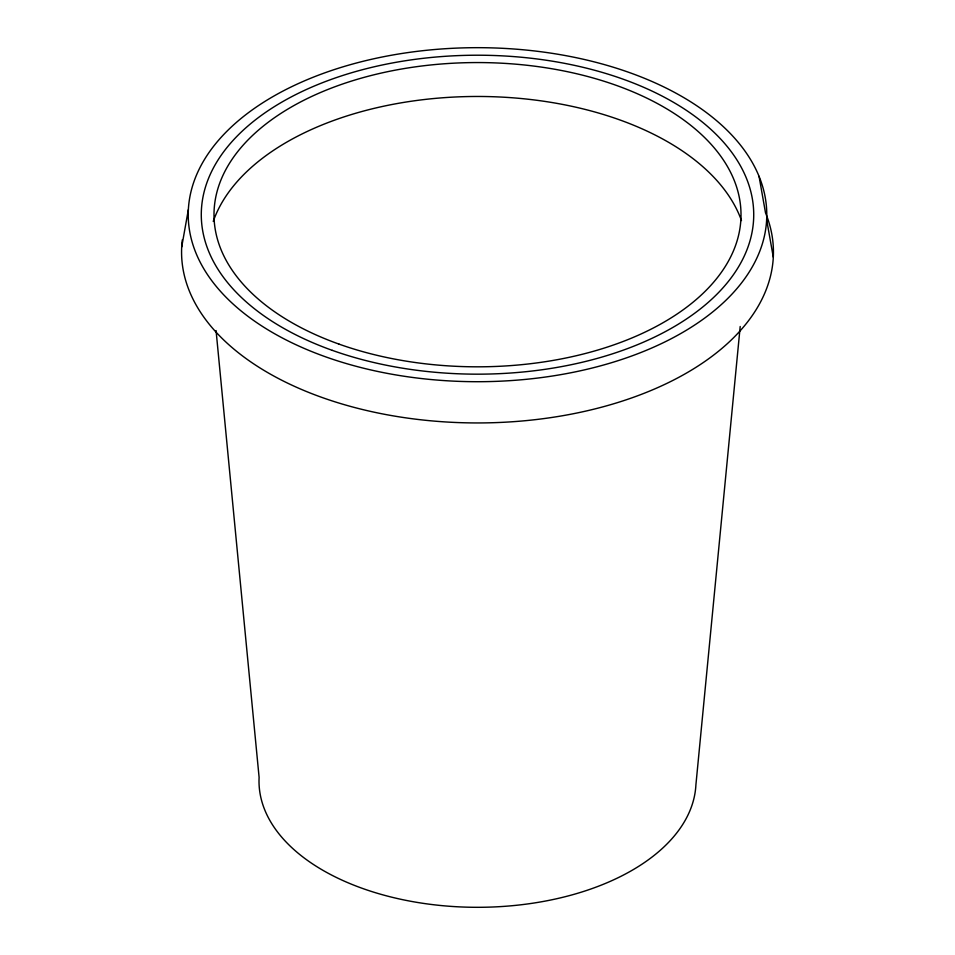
<?xml version="1.0" encoding="UTF-8"?>
<svg xmlns="http://www.w3.org/2000/svg" width="955" height="955" viewBox="0 0 955 955"><rect width="100%" height="100%" fill="white"/><g stroke="black" fill="none" stroke-linecap="round" stroke-linejoin="round"><path stroke-width="1.43" d="M740.197 326.491L695.897 784.938A218.492 126.144 0 0 1 470.946 907.25A218.492 126.144 0 0 1 259.103 777.382L216.069 330.549M181.701 246.963L188.35 209.682M759.046 176.317L765.516 212.834A295.931 170.85 0 0 1 501.136 422.397A295.931 170.85 0 0 1 182.333 239.812M766.65 219.698A289.281 167.018 0 0 1 325.416 356.764A289.281 167.018 0 0 1 340.434 67.614A289.281 167.018 0 0 1 766.65 219.698L773.299 257.205M213.24 221.405A269.561 155.629 0 0 1 476.76 96.467A269.561 155.629 0 0 1 741.474 220.557M338.965 344.098A263.508 152.132 0 0 0 740.889 219.256A263.508 152.132 0 0 0 352.646 80.721A263.508 152.132 0 0 0 338.965 344.098M332.28 350.354A276.234 159.485 0 0 0 753.602 219.471A276.234 159.485 0 0 0 346.617 74.251A276.234 159.485 0 0 0 332.28 350.354"/></g></svg>
